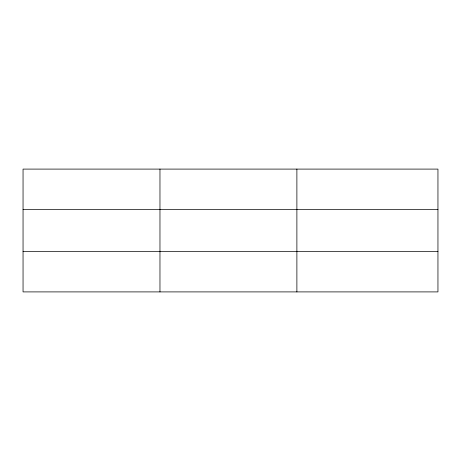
<?xml version="1.0" encoding="UTF-8"?>
<svg xmlns="http://www.w3.org/2000/svg" width="461" height="461" viewBox="0 0 461 461"><rect width="100%" height="100%" fill="white"/><g stroke="black" fill="none" stroke-linecap="round" stroke-linejoin="round"><path stroke-width="0.69" d="M159.967 169.095L159.967 291.905M296.884 169.095L296.884 291.905M437.95 209.622L437.95 169.095L23.05 169.095L23.05 291.905L437.95 291.905L437.95 209.622L23.05 209.622M23.05 251.378L437.95 251.378"/></g></svg>
